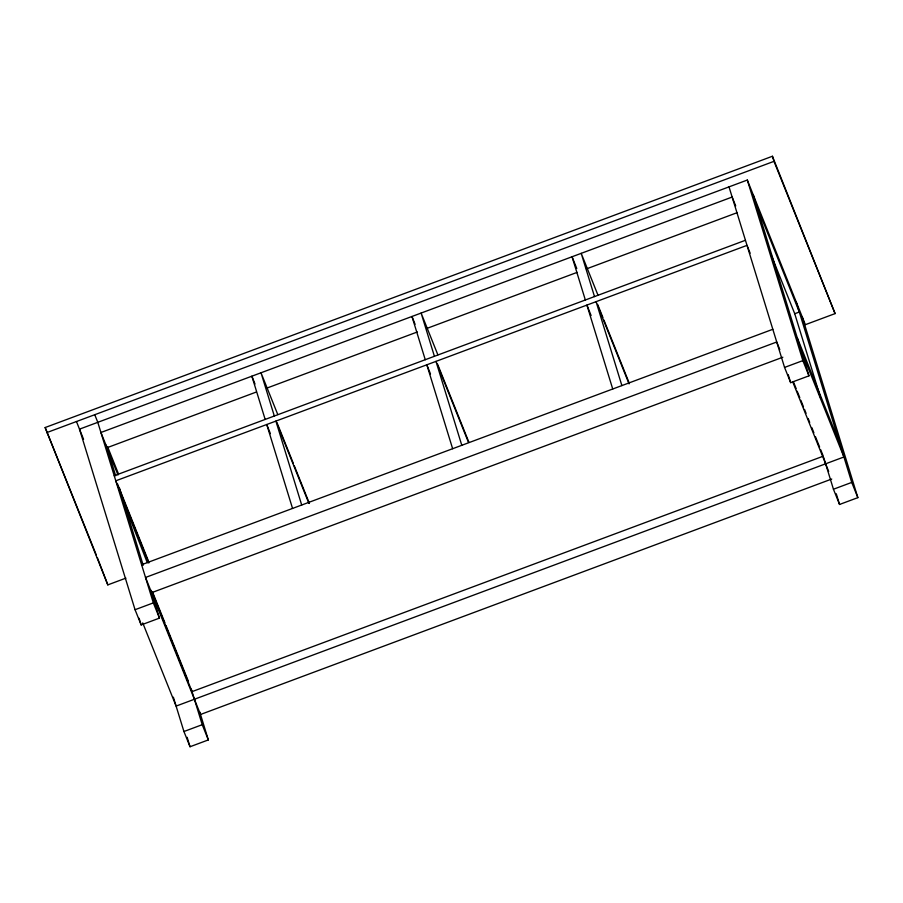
<?xml version="1.0" encoding="UTF-8"?>
<svg xmlns="http://www.w3.org/2000/svg" width="903" height="903" viewBox="0 0 903 903"><rect width="100%" height="100%" fill="white"/><g stroke="black" fill="none" stroke-linecap="round" stroke-linejoin="round"><path stroke-width="1.35" d="M125.912 578.134L107.818 584.884L45.15 427.537L772.426 156.253L835.083 313.601L805.352 324.685L747.312 180.047L79.498 429.151L135.055 609.717L141.161 624.944L159.459 618.115L150.846 590.144M46.719 432.627L773.984 161.344L772.426 156.253M107.039 447.719L256.26 392.06M266.825 388.121L417.367 331.965M426.611 328.523L577.152 272.367M586.397 268.913L736.927 212.758M114.23 475.734L745.438 240.277M747.007 245.368L115.787 480.814L148.792 563.032M820.635 397.884L794.742 313.725L799.324 312.02L756.545 205.444M141.613 564.736L772.821 329.29M151.636 592.684L782.845 357.227M135.055 609.717L153.341 602.888L97.795 422.322L94.747 414.714M753.418 195.274L808.964 375.84L790.667 382.658L784.56 367.431L802.857 360.613L747.312 180.047M831.731 479.03L200.511 714.487L145.518 577.457L776.738 342L779.797 349.619M199.732 711.948L208.333 739.918L190.036 746.747L183.93 731.52L202.227 724.691L191.278 689.091M802.304 317.077L857.85 497.643L839.553 504.461L833.446 489.234L851.743 482.416L796.186 301.85M773.984 161.344L835.083 313.601M770.756 253.946L794.742 313.725M797.236 337.688L840.004 444.265M801.142 350.409L843.921 456.986L176.108 706.09L142.73 622.901M802.857 360.613L808.964 375.84M851.743 482.416L857.85 497.643M735.708 205.929L732.141 197.046L100.922 432.492L117.988 475.012M747.537 246.666L750.156 253.19M793.545 382.093L796.153 388.595M797.191 391.191L799.798 397.692M800.848 400.289L803.456 406.79M804.494 409.386L806.063 413.292M808.151 418.484L809.709 422.39M811.797 427.582L813.885 432.785M815.454 436.68L819.619 447.075M820.669 449.683L823.276 456.173L192.057 691.63L151.896 591.555M792.755 381.924L828.672 471.422M597.955 295.112L581.205 253.348L594.501 296.579M597.639 304.413L602.877 317.461M603.926 320.068L629.064 382.714M629.064 383.888L596.07 301.67L621.885 385.592M576.769 268.507L572.05 256.757L585.347 299.999M591.104 315.519L586.916 305.079L612.731 389.001M437.865 354.823L421.114 313.059L434.411 356.301M437.549 364.123L468.973 442.436M468.443 442.301L435.968 361.381L461.794 445.303M415.098 324.301L411.96 316.479L425.257 359.71M430.494 373.932L426.826 364.801L452.64 448.723M277.774 414.545L261.012 372.781L274.32 416.012M276.939 422.536L293.17 462.991M294.22 465.609L309.413 503.456M308.882 503.321L275.878 421.103L301.704 505.025M255.007 384.023L251.869 376.19L265.166 419.432M270.403 433.643L266.735 424.512L292.549 508.434M107.559 446.646L118.507 473.94M117.367 483.556L148.792 561.869M122.289 498.817L147.291 562.682M152.415 591.668L164.933 622.856M165.971 625.463L188.411 681.347M153.341 602.888L159.459 618.115M202.227 724.691L208.333 739.918M76.45 421.532L83.573 439.298M45.15 427.537L96.328 555.074M97.377 557.67L107.818 584.884M836.257 493.76L839.553 504.461M823.66 457.449L833.446 489.234M788.206 374.632L790.667 382.658M729.014 186.876L784.56 367.431M106.249 445.179L115.663 475.779M119.365 487.801L143.205 565.278M187.135 737.311L190.036 746.747M173.365 697.184L183.93 731.52M139.096 618.25L141.161 624.944"/></g></svg>
